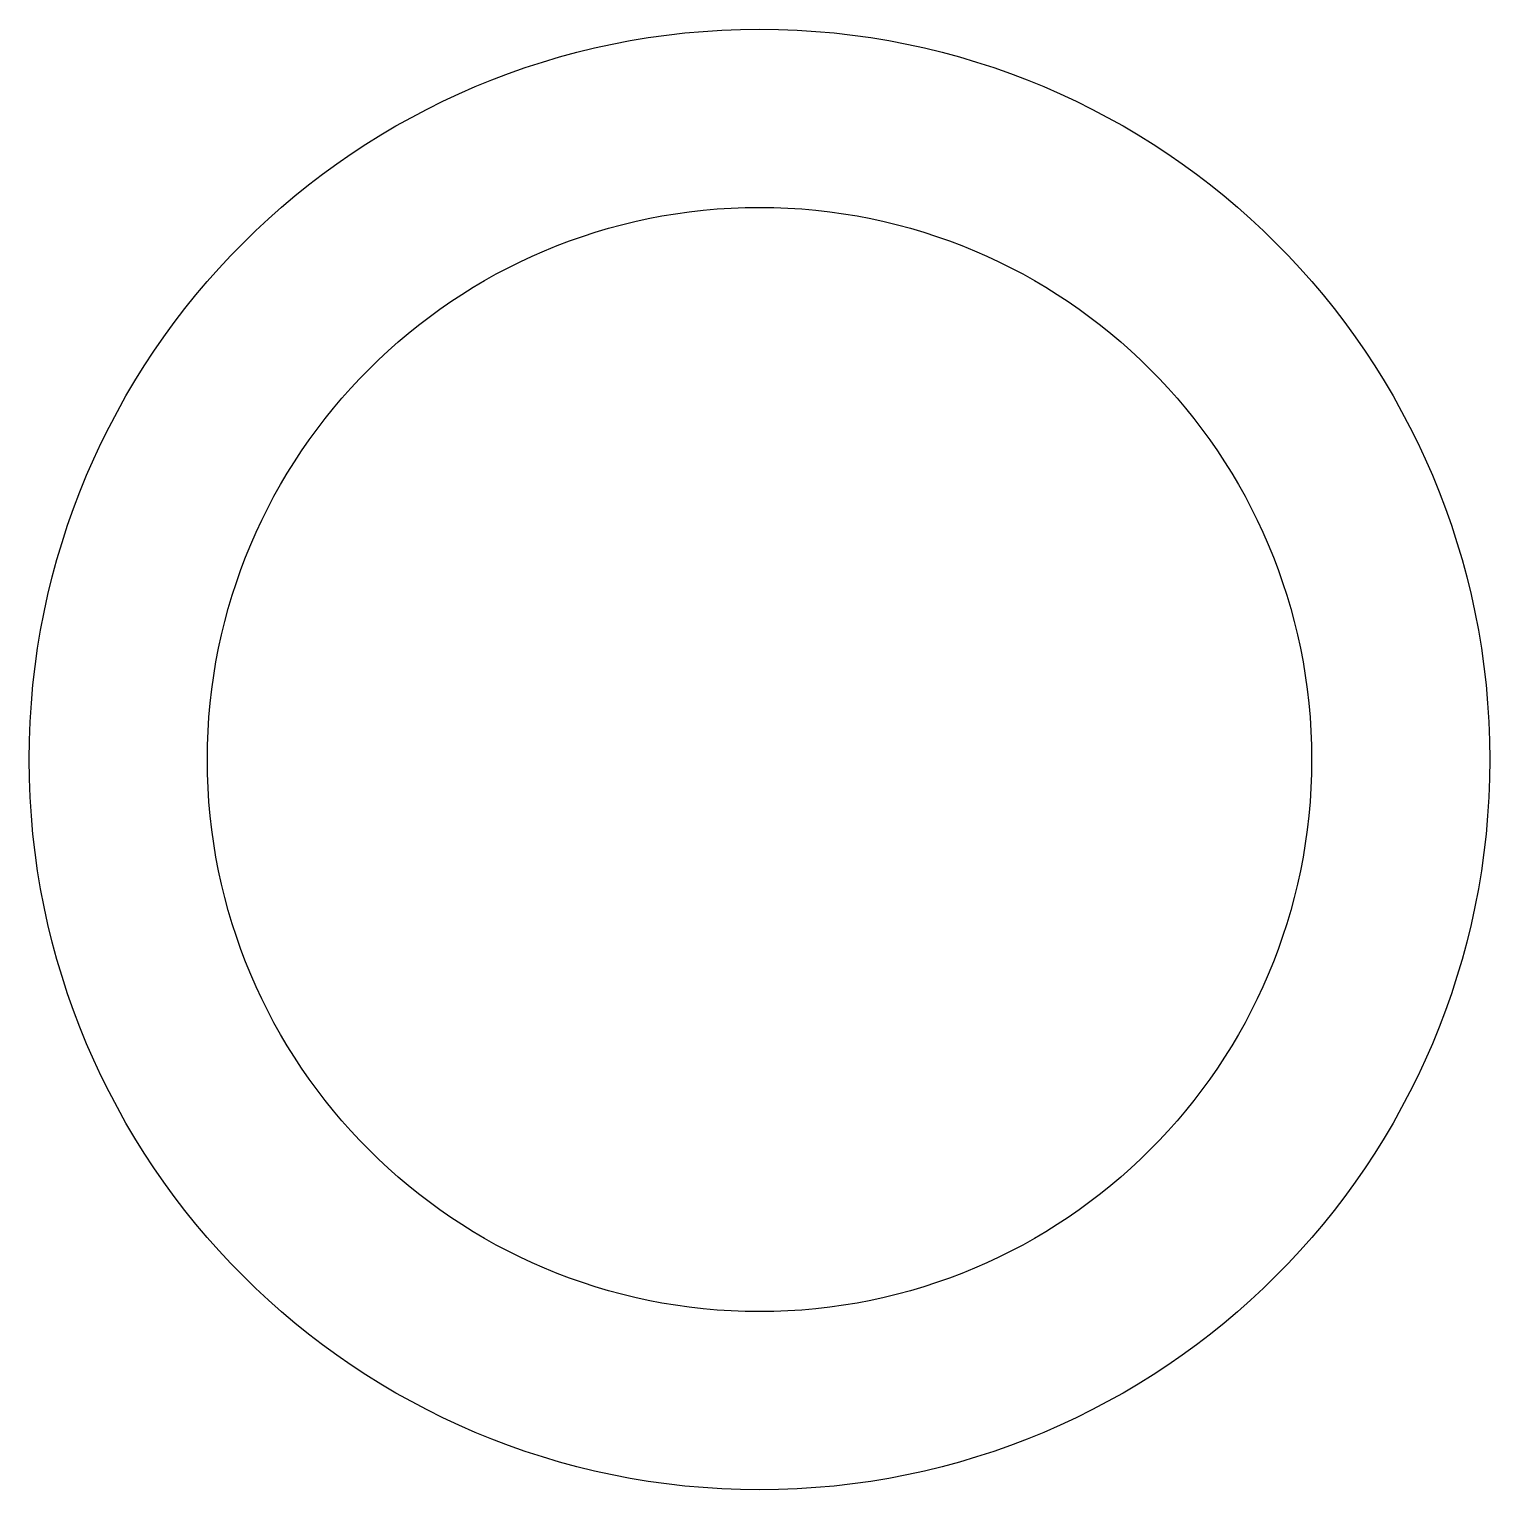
# Model space of a CAD drawing. Extents: x -1.5 to 1.5, y -1.5 to 1.5.
import ezdxf

# ---------------------------------------------------------------- set-up
doc = ezdxf.new("R2010")
doc.units = 0
doc.header["$LTSCALE"] = 0.2

msp = doc.modelspace()

# ---------------------------------------------------------------- linework, layer by layer
at = {"lineweight": -3}
for radius in [1.5, 1.1341]:
    msp.add_circle((0, 0), radius, dxfattribs=at)

doc.saveas('drawing.dxf')
